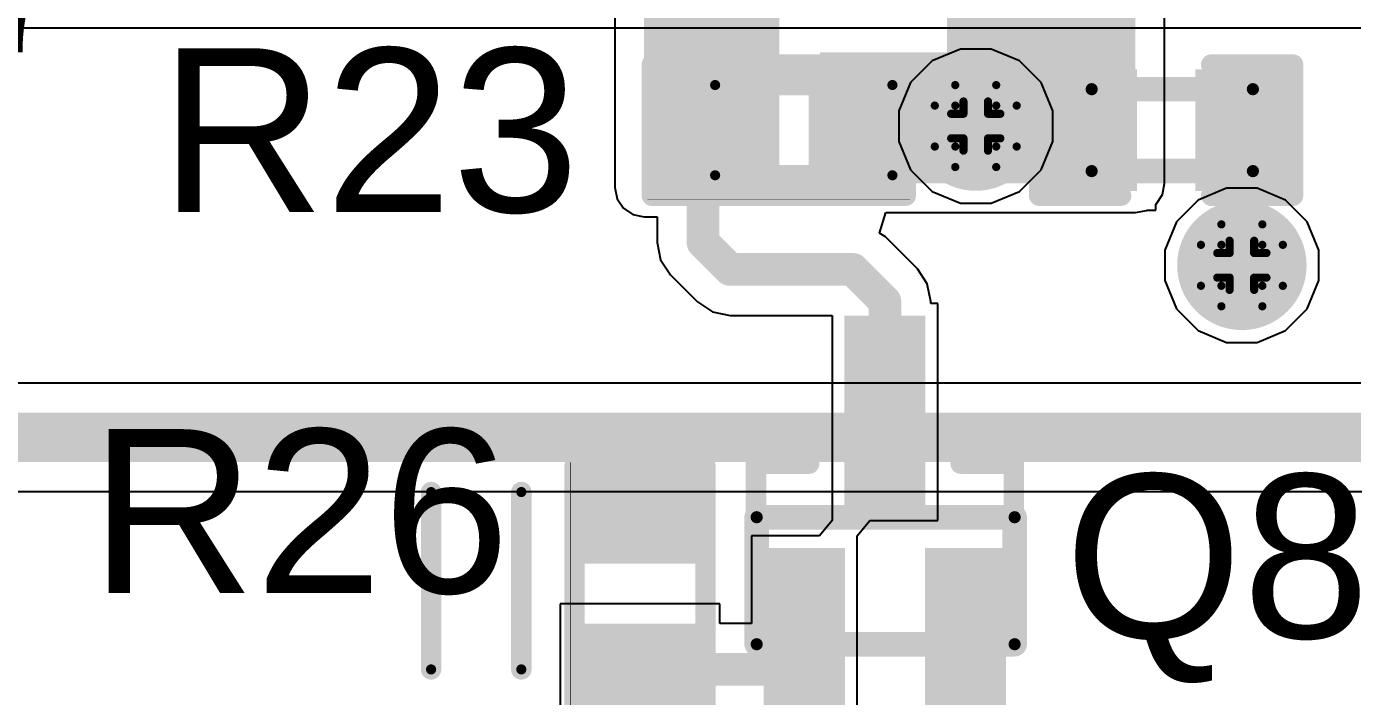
# Model space of a CAD drawing. Header units: inches. Extents: x -0.1 to 17.9, y -0.8 to 4.8.
# Drawn here: x 0.8502 to 1.174, y 3.3817 to 3.5453 of the extents above; entities that cross this region are included whole.
import ezdxf

# ---------------------------------------------------------------- set-up
doc = ezdxf.new("R2010")
doc.units = ezdxf.units.IN
doc.header["$MEASUREMENT"] = 0
for name, color, linetype in [('Bottom Layer 1', 5, 'Continuous'), ('Bottom Solder', 6, 'Continuous'), ('Drill Drawing', 1, 'Continuous'), ('GND+Signal', 16, 'Continuous'), ('Pad Holes', 156, 'Continuous'), ('PWR+Signal', 76, 'Continuous'), ('Top 3D Body', 56, 'Continuous'), ('Top Layer 1', 1, 'Continuous'), ('Top Overlay', 2, 'Continuous'), ('Top Paste', 8, 'Continuous'), ('Top Solder', 216, 'Continuous'), ('Via Holes', 16, 'Continuous')]:
    doc.layers.add(name, color=color, linetype=linetype)
doc.styles.add('Arial', font='', dxfattribs={"height": 0.2})
doc.styles.get('Arial').set_extended_font_data('Arial')

# ---------------------------------------------------------------- blocks, each defined once
blk = doc.blocks.new('R___0402_138')
at = {"layer": 'Top Layer 1'}
for points in [[(-0.0275, -0.0124991), (-0.0275, 0.0125009), (-0.009500000000000003, 0.0125009), (-0.009499999999999996, -0.0124991)], [(0.009500000000000003, -0.0124991), (0.009499999999999996, 0.0125009), (0.0275, 0.0125009), (0.0275, -0.0124991)]]:
    blk.add_hatch(color=1, dxfattribs=at).paths.add_polyline_path(points)
at = {"layer": 'Top Paste'}
for points in [[(-0.0275, -0.0124991), (-0.0275, 0.0125009), (-0.009500000000000003, 0.0125009), (-0.009499999999999996, -0.0124991)], [(0.009500000000000003, -0.0124991), (0.009499999999999996, 0.0125009), (0.0275, 0.0125009), (0.0275, -0.0124991)]]:
    blk.add_hatch(color=8, dxfattribs=at).paths.add_polyline_path(points)
at = {"layer": 'Top Solder'}
for points in [[(-0.0296654, -0.0146645), (-0.0296654, 0.0146663), (-0.007334600000000003, 0.0146663), (-0.007334599999999997, -0.0146645)], [(0.007334600000000003, -0.0146645), (0.007334599999999997, 0.0146663), (0.0296654, 0.0146663), (0.0296654, -0.0146645)]]:
    blk.add_hatch(color=216, dxfattribs=at).paths.add_polyline_path(points)
at = {"layer": 'Top Overlay'}
for points in [[(-0.031, -0.0159991, 0.005, 0.005, 0), (-0.031, 0.0160009, 0.005, 0.005, 0)], [(0.031, 0.0160009, 0.005, 0.005, 0), (-0.031, 0.0160009, 0.005, 0.005, 0)], [(0.031, -0.0159991, 0.005, 0.005, 0), (0.031, 0.0160009, 0.005, 0.005, 0)], [(0.031, -0.0159991, 0.005, 0.005, 0), (-0.031, -0.0159991, 0.005, 0.005, 0)], [(0.032, -0.0169991, 0.000127, 0.000127, 0), (-0.032, -0.0169991, 0.000127, 0.000127, 0)]]:
    blk.add_lwpolyline(points, format="xyseb", dxfattribs=at)
for points in [[(-0.03225, 0.0160009, 0.0025, 0.0025, 1), (-0.02975, 0.0160009, 0.0025, 0.0025, 1)], [(-0.03225, 0.0160009, 0.0025, 0.0025, 1), (-0.02975, 0.0160009, 0.0025, 0.0025, 1)], [(0.02975, 0.0160009, 0.0025, 0.0025, 1), (0.03225, 0.0160009, 0.0025, 0.0025, 1)], [(0.02975, 0.0160009, 0.0025, 0.0025, 1), (0.03225, 0.0160009, 0.0025, 0.0025, 1)], [(-0.03225, -0.0159991, 0.0025, 0.0025, 1), (-0.02975, -0.0159991, 0.0025, 0.0025, 1)], [(-0.03225, -0.0159991, 0.0025, 0.0025, 1), (-0.02975, -0.0159991, 0.0025, 0.0025, 1)], [(0.02975, -0.0159991, 0.0025, 0.0025, 1), (0.03225, -0.0159991, 0.0025, 0.0025, 1)], [(0.02975, -0.0159991, 0.0025, 0.0025, 1), (0.03225, -0.0159991, 0.0025, 0.0025, 1)], [(-0.0320317, -0.0169991, 6.35e-05, 6.35e-05, 1), (-0.0319683, -0.0169991, 6.35e-05, 6.35e-05, 1)], [(0.0319683, -0.0169991, 6.35e-05, 6.35e-05, 1), (0.0320317, -0.0169991, 6.35e-05, 6.35e-05, 1)]]:
    blk.add_lwpolyline(points, format="xyseb", close=True, dxfattribs=at)
blk = doc.blocks.new('R___0402_141')
at = {"layer": 'Top Layer 1'}
for points in [[(-0.0275001, -0.0125), (-0.0275001, 0.0125), (-0.0095001, 0.0125), (-0.009500100000000001, -0.0125)], [(0.009499899999999999, -0.0125), (0.009499900000000002, 0.0125), (0.0274999, 0.0125), (0.0274999, -0.0125)]]:
    blk.add_hatch(color=1, dxfattribs=at).paths.add_polyline_path(points)
at = {"layer": 'Top Paste'}
for points in [[(-0.0275001, -0.0125), (-0.0275001, 0.0125), (-0.0095001, 0.0125), (-0.009500100000000001, -0.0125)], [(0.009499899999999999, -0.0125), (0.009499900000000002, 0.0125), (0.0274999, 0.0125), (0.0274999, -0.0125)]]:
    blk.add_hatch(color=8, dxfattribs=at).paths.add_polyline_path(points)
at = {"layer": 'Top Solder'}
for points in [[(-0.0296655, -0.0146654), (-0.0296655, 0.0146654), (-0.007334699999999999, 0.0146654), (-0.007334700000000001, -0.0146654)], [(0.007334499999999998, -0.0146654), (0.007334500000000002, 0.0146654), (0.0296653, 0.0146654), (0.0296653, -0.0146654)]]:
    blk.add_hatch(color=216, dxfattribs=at).paths.add_polyline_path(points)
at = {"layer": 'Top Overlay'}
for points in [[(-0.0310001, -0.016, 0.005, 0.005, 0), (-0.0310001, 0.016, 0.005, 0.005, 0)], [(-0.0310001, 0.016, 0.005, 0.005, 0), (0.0309999, 0.016, 0.005, 0.005, 0)], [(0.0309999, -0.016, 0.005, 0.005, 0), (0.0309999, 0.016, 0.005, 0.005, 0)], [(-0.0310001, -0.016, 0.005, 0.005, 0), (0.0309999, -0.016, 0.005, 0.005, 0)], [(-0.0320001, -0.017, 0.000127, 0.000127, 0), (0.0319999, -0.017, 0.000127, 0.000127, 0)]]:
    blk.add_lwpolyline(points, format="xyseb", dxfattribs=at)
for points in [[(-0.0322501, 0.016, 0.0025, 0.0025, 1), (-0.0297501, 0.016, 0.0025, 0.0025, 1)], [(-0.0322501, 0.016, 0.0025, 0.0025, 1), (-0.0297501, 0.016, 0.0025, 0.0025, 1)], [(0.0297499, 0.016, 0.0025, 0.0025, 1), (0.0322499, 0.016, 0.0025, 0.0025, 1)], [(0.0297499, 0.016, 0.0025, 0.0025, 1), (0.0322499, 0.016, 0.0025, 0.0025, 1)], [(-0.0322501, -0.016, 0.0025, 0.0025, 1), (-0.0297501, -0.016, 0.0025, 0.0025, 1)], [(-0.0322501, -0.016, 0.0025, 0.0025, 1), (-0.0297501, -0.016, 0.0025, 0.0025, 1)], [(0.0297499, -0.016, 0.0025, 0.0025, 1), (0.0322499, -0.016, 0.0025, 0.0025, 1)], [(0.0297499, -0.016, 0.0025, 0.0025, 1), (0.0322499, -0.016, 0.0025, 0.0025, 1)], [(-0.0320318, -0.017, 6.35e-05, 6.35e-05, 1), (-0.0319684, -0.017, 6.35e-05, 6.35e-05, 1)], [(0.0319682, -0.017, 6.35e-05, 6.35e-05, 1), (0.0320316, -0.017, 6.35e-05, 6.35e-05, 1)]]:
    blk.add_lwpolyline(points, format="xyseb", close=True, dxfattribs=at)
blk = doc.blocks.new('MMBT2222ATT3G_163')
at = {"layer": 'Top Layer 1'}
for points in [[(-0.0194882, 0.0452746), (0.0194882, 0.0452746), (0.0194882, 0.0334636), (-0.0194882, 0.0334636)], [(0.0372058, 0.0255906), (0.0761822, 0.0255906), (0.0761822, 0.0137796), (0.0372058, 0.0137796)], [(-0.0194882, 0.0059046), (0.0194882, 0.0059046), (0.0194882, -0.0059064), (-0.0194882, -0.0059064)]]:
    blk.add_hatch(color=1, dxfattribs=at).paths.add_polyline_path(points)
at = {"layer": 'Top Paste'}
for points in [[(-0.0194882, 0.0452746), (0.0194882, 0.0452746), (0.0194882, 0.0334636), (-0.0194882, 0.0334636)], [(0.0372058, 0.0255906), (0.0761822, 0.0255906), (0.0761822, 0.0137796), (0.0372058, 0.0137796)], [(-0.0194882, 0.0059046), (0.0194882, 0.0059046), (0.0194882, -0.0059064), (-0.0194882, -0.0059064)]]:
    blk.add_hatch(color=8, dxfattribs=at).paths.add_polyline_path(points)
at = {"layer": 'Top Solder'}
for points in [[(-0.0234882, 0.0492746), (0.0234882, 0.0492746), (0.0234882, 0.0294636), (-0.0234882, 0.0294636)], [(0.0332058, 0.0295906), (0.0801822, 0.0295906), (0.0801822, 0.0097796), (0.0332058, 0.0097796)], [(-0.0234882, 0.0099046), (0.0234882, 0.0099046), (0.0234882, -0.0099064), (-0.0234882, -0.0099064)]]:
    blk.add_hatch(color=216, dxfattribs=at).paths.add_polyline_path(points)
at = {"layer": 'Top Overlay'}
for points in [[(0.032086, 0.0511811, 0.005, 0.005, 0), (0.044094, 0.0511811, 0.005, 0.005, 0)], [(0.044094, 0.0511811, 0.005, 0.005, 0), (0.044094, 0.0381891, 0.005, 0.005, 0)], [(0.044094, 0.0011811, 0.005, 0.005, 0), (0.044094, -0.0118109, 0.005, 0.005, 0)], [(0.032086, -0.0118109, 0.005, 0.005, 0), (0.044094, -0.0118109, 0.005, 0.005, 0)]]:
    blk.add_lwpolyline(points, format="xyseb", dxfattribs=at)
for points in [[(0.030836, 0.0511811, 0.0025, 0.0025, 1), (0.033336, 0.0511811, 0.0025, 0.0025, 1)], [(0.042844, 0.0511811, 0.0025, 0.0025, 1), (0.045344, 0.0511811, 0.0025, 0.0025, 1)], [(0.042844, 0.0511811, 0.0025, 0.0025, 1), (0.045344, 0.0511811, 0.0025, 0.0025, 1)], [(0.042844, 0.0381891, 0.0025, 0.0025, 1), (0.045344, 0.0381891, 0.0025, 0.0025, 1)], [(0.042844, 0.0011811, 0.0025, 0.0025, 1), (0.045344, 0.0011811, 0.0025, 0.0025, 1)], [(0.030836, -0.0118109, 0.0025, 0.0025, 1), (0.033336, -0.0118109, 0.0025, 0.0025, 1)], [(0.042844, -0.0118109, 0.0025, 0.0025, 1), (0.045344, -0.0118109, 0.0025, 0.0025, 1)], [(0.042844, -0.0118109, 0.0025, 0.0025, 1), (0.045344, -0.0118109, 0.0025, 0.0025, 1)]]:
    blk.add_lwpolyline(points, format="xyseb", close=True, dxfattribs=at)
blk = doc.blocks.new('C___0402_222')
at = {"layer": 'Top Layer 1'}
for points in [[(-0.0275009, -0.0125), (-0.0275009, 0.0125), (-0.009500899999999998, 0.0125), (-0.009500900000000001, -0.0125)], [(0.009499099999999998, -0.0125), (0.009499100000000002, 0.0125), (0.0274991, 0.0125), (0.0274991, -0.0125)]]:
    blk.add_hatch(color=1, dxfattribs=at).paths.add_polyline_path(points)
at = {"layer": 'Top Paste'}
for points in [[(-0.0275009, -0.0125), (-0.0275009, 0.0125), (-0.009500899999999998, 0.0125), (-0.009500900000000001, -0.0125)], [(0.009499099999999998, -0.0125), (0.009499100000000002, 0.0125), (0.0274991, 0.0125), (0.0274991, -0.0125)]]:
    blk.add_hatch(color=8, dxfattribs=at).paths.add_polyline_path(points)
at = {"layer": 'Top Solder'}
for points in [[(-0.0298631, -0.0148622), (-0.0298631, 0.0148622), (-0.007138699999999999, 0.0148622), (-0.007138700000000001, -0.0148622)], [(0.007136899999999999, -0.0148622), (0.007136900000000002, 0.0148622), (0.0298613, 0.0148622), (0.0298613, -0.0148622)]]:
    blk.add_hatch(color=216, dxfattribs=at).paths.add_polyline_path(points)
at = {"layer": 'Top Overlay'}
for points in [[(-0.0110009, 0.016, 0.005, 0.005, 0), (-0.0310009, 0.016, 0.005, 0.005, 0)], [(-0.0310009, 0.016, 0.005, 0.005, 0), (-0.0310009, -0.016, 0.005, 0.005, 0)], [(0.0309991, 0.016, 0.005, 0.005, 0), (0.0109991, 0.016, 0.005, 0.005, 0)], [(0.0309991, 0.016, 0.005, 0.005, 0), (0.0309991, -0.016, 0.005, 0.005, 0)], [(-0.0110009, -0.016, 0.005, 0.005, 0), (-0.0310009, -0.016, 0.005, 0.005, 0)], [(0.0309991, -0.016, 0.005, 0.005, 0), (0.0109991, -0.016, 0.005, 0.005, 0)]]:
    blk.add_lwpolyline(points, format="xyseb", dxfattribs=at)
for points in [[(-0.0322509, 0.016, 0.0025, 0.0025, 1), (-0.0297509, 0.016, 0.0025, 0.0025, 1)], [(-0.0322509, 0.016, 0.0025, 0.0025, 1), (-0.0297509, 0.016, 0.0025, 0.0025, 1)], [(-0.0122509, 0.016, 0.0025, 0.0025, 1), (-0.0097509, 0.016, 0.0025, 0.0025, 1)], [(0.0097491, 0.016, 0.0025, 0.0025, 1), (0.0122491, 0.016, 0.0025, 0.0025, 1)], [(0.0297491, 0.016, 0.0025, 0.0025, 1), (0.0322491, 0.016, 0.0025, 0.0025, 1)], [(0.0297491, 0.016, 0.0025, 0.0025, 1), (0.0322491, 0.016, 0.0025, 0.0025, 1)], [(-0.0322509, -0.016, 0.0025, 0.0025, 1), (-0.0297509, -0.016, 0.0025, 0.0025, 1)], [(-0.0322509, -0.016, 0.0025, 0.0025, 1), (-0.0297509, -0.016, 0.0025, 0.0025, 1)], [(-0.0122509, -0.016, 0.0025, 0.0025, 1), (-0.0097509, -0.016, 0.0025, 0.0025, 1)], [(0.0097491, -0.016, 0.0025, 0.0025, 1), (0.0122491, -0.016, 0.0025, 0.0025, 1)], [(0.0297491, -0.016, 0.0025, 0.0025, 1), (0.0322491, -0.016, 0.0025, 0.0025, 1)], [(0.0297491, -0.016, 0.0025, 0.0025, 1), (0.0322491, -0.016, 0.0025, 0.0025, 1)]]:
    blk.add_lwpolyline(points, format="xyseb", close=True, dxfattribs=at)

msp = doc.modelspace()

# ---------------------------------------------------------------- hatches: boundary and pattern name
at = {"layer": 'Bottom Layer 1'}
h = msp.add_hatch(color=5, dxfattribs=at)
edge = h.paths.add_edge_path()
edge.add_arc((1.082, 3.521), 0.011811, 0, 360)
h = msp.add_hatch(color=5, dxfattribs=at)
edge = h.paths.add_edge_path()
edge.add_arc((1.147, 3.487), 0.011811, 0, 360)
at = {"layer": 'Bottom Solder'}
h = msp.add_hatch(color=6, dxfattribs=at)
edge = h.paths.add_edge_path()
edge.add_arc((1.082, 3.521), 0.015811, 0, 360)
h = msp.add_hatch(color=6, dxfattribs=at)
edge = h.paths.add_edge_path()
edge.add_arc((1.147, 3.487), 0.015811, 0, 360)
at = {"layer": 'GND+Signal'}
h = msp.add_hatch(color=16, dxfattribs=at)
edge = h.paths.add_edge_path()
edge.add_arc((1.082, 3.521), 0.011811, 0, 360)
h = msp.add_hatch(color=16, dxfattribs=at)
edge = h.paths.add_edge_path()
edge.add_arc((1.147, 3.487), 0.011811, 0, 360)
at = {"layer": 'Pad Holes'}
h = msp.add_hatch(color=7, dxfattribs=at)
edge = h.paths.add_edge_path()
edge.add_arc((1.01835, 3.53102), 0.00125, 0, 360)
h = msp.add_hatch(color=7, dxfattribs=at)
edge = h.paths.add_edge_path()
edge.add_arc((1.06165, 3.53102), 0.00125, 0, 360)
h = msp.add_hatch(color=7, dxfattribs=at)
edge = h.paths.add_edge_path()
edge.add_arc((1.11031, 3.53), 0.0015, 0, 360)
h = msp.add_hatch(color=7, dxfattribs=at)
edge = h.paths.add_edge_path()
edge.add_arc((1.14969, 3.53), 0.0015, 0, 360)
h = msp.add_hatch(color=7, dxfattribs=at)
edge = h.paths.add_edge_path()
edge.add_arc((1.11031, 3.51), 0.0015, 0, 360)
h = msp.add_hatch(color=7, dxfattribs=at)
edge = h.paths.add_edge_path()
edge.add_arc((1.14969, 3.51), 0.0015, 0, 360)
h = msp.add_hatch(color=7, dxfattribs=at)
edge = h.paths.add_edge_path()
edge.add_arc((1.01835, 3.50898), 0.00125, 0, 360)
h = msp.add_hatch(color=7, dxfattribs=at)
edge = h.paths.add_edge_path()
edge.add_arc((1.06165, 3.50898), 0.00125, 0, 360)
h = msp.add_hatch(color=7, dxfattribs=at)
edge = h.paths.add_edge_path()
edge.add_arc((0.94898, 3.43165), 0.00125, 0, 360)
h = msp.add_hatch(color=7, dxfattribs=at)
edge = h.paths.add_edge_path()
edge.add_arc((0.97102, 3.43165), 0.00125, 0, 360)
h = msp.add_hatch(color=7, dxfattribs=at)
edge = h.paths.add_edge_path()
edge.add_arc((1.0285, 3.4255), 0.0015, 0, 360)
h = msp.add_hatch(color=7, dxfattribs=at)
edge = h.paths.add_edge_path()
edge.add_arc((1.0285, 3.4255), 0.0015, 0, 360)
h = msp.add_hatch(color=7, dxfattribs=at)
edge = h.paths.add_edge_path()
edge.add_arc((1.0915, 3.4255), 0.0015, 0, 360)
h = msp.add_hatch(color=7, dxfattribs=at)
edge = h.paths.add_edge_path()
edge.add_arc((1.0915, 3.4255), 0.0015, 0, 360)
h = msp.add_hatch(color=7, dxfattribs=at)
edge = h.paths.add_edge_path()
edge.add_arc((1.0285, 3.3945), 0.0015, 0, 360)
h = msp.add_hatch(color=7, dxfattribs=at)
edge = h.paths.add_edge_path()
edge.add_arc((1.0285, 3.3945), 0.0015, 0, 360)
h = msp.add_hatch(color=7, dxfattribs=at)
edge = h.paths.add_edge_path()
edge.add_arc((1.0915, 3.3945), 0.0015, 0, 360)
h = msp.add_hatch(color=7, dxfattribs=at)
edge = h.paths.add_edge_path()
edge.add_arc((1.0915, 3.3945), 0.0015, 0, 360)
h = msp.add_hatch(color=7, dxfattribs=at)
edge = h.paths.add_edge_path()
edge.add_arc((0.94898, 3.38835), 0.00125, 0, 360)
h = msp.add_hatch(color=7, dxfattribs=at)
edge = h.paths.add_edge_path()
edge.add_arc((0.97102, 3.38835), 0.00125, 0, 360)
at = {"layer": 'PWR+Signal'}
h = msp.add_hatch(color=76, dxfattribs=at)
edge = h.paths.add_edge_path()
edge.add_arc((1.082, 3.521), 0.011811, 0, 360)
h = msp.add_hatch(color=76, dxfattribs=at)
edge = h.paths.add_edge_path()
edge.add_arc((1.147, 3.487), 0.011811, 0, 360)
at = {"layer": 'Top 3D Body'}
h = msp.add_hatch(color=56, dxfattribs=at)
edge = h.paths.add_edge_path()
edge.add_arc((1.01835, 3.53102), 0.00125, 0, 360)
h = msp.add_hatch(color=56, dxfattribs=at)
edge = h.paths.add_edge_path()
edge.add_arc((1.06165, 3.53102), 0.00125, 0, 360)
h = msp.add_hatch(color=56, dxfattribs=at)
edge = h.paths.add_edge_path()
edge.add_arc((1.11031, 3.53), 0.0015, 0, 360)
h = msp.add_hatch(color=56, dxfattribs=at)
edge = h.paths.add_edge_path()
edge.add_arc((1.14969, 3.53), 0.0015, 0, 360)
h = msp.add_hatch(color=56, dxfattribs=at)
edge = h.paths.add_edge_path()
edge.add_arc((1.11031, 3.51), 0.0015, 0, 360)
h = msp.add_hatch(color=56, dxfattribs=at)
edge = h.paths.add_edge_path()
edge.add_arc((1.14969, 3.51), 0.0015, 0, 360)
h = msp.add_hatch(color=56, dxfattribs=at)
edge = h.paths.add_edge_path()
edge.add_arc((1.01835, 3.50898), 0.00125, 0, 360)
h = msp.add_hatch(color=56, dxfattribs=at)
edge = h.paths.add_edge_path()
edge.add_arc((1.06165, 3.50898), 0.00125, 0, 360)
h = msp.add_hatch(color=56, dxfattribs=at)
edge = h.paths.add_edge_path()
edge.add_arc((0.94898, 3.43165), 0.00125, 0, 360)
h = msp.add_hatch(color=56, dxfattribs=at)
edge = h.paths.add_edge_path()
edge.add_arc((0.97102, 3.43165), 0.00125, 0, 360)
h = msp.add_hatch(color=56, dxfattribs=at)
edge = h.paths.add_edge_path()
edge.add_arc((1.0285, 3.4255), 0.0015, 0, 360)
h = msp.add_hatch(color=56, dxfattribs=at)
edge = h.paths.add_edge_path()
edge.add_arc((1.0285, 3.4255), 0.0015, 0, 360)
h = msp.add_hatch(color=56, dxfattribs=at)
edge = h.paths.add_edge_path()
edge.add_arc((1.0915, 3.4255), 0.0015, 0, 360)
h = msp.add_hatch(color=56, dxfattribs=at)
edge = h.paths.add_edge_path()
edge.add_arc((1.0915, 3.4255), 0.0015, 0, 360)
h = msp.add_hatch(color=56, dxfattribs=at)
edge = h.paths.add_edge_path()
edge.add_arc((1.0285, 3.3945), 0.0015, 0, 360)
h = msp.add_hatch(color=56, dxfattribs=at)
edge = h.paths.add_edge_path()
edge.add_arc((1.0285, 3.3945), 0.0015, 0, 360)
h = msp.add_hatch(color=56, dxfattribs=at)
edge = h.paths.add_edge_path()
edge.add_arc((1.0915, 3.3945), 0.0015, 0, 360)
h = msp.add_hatch(color=56, dxfattribs=at)
edge = h.paths.add_edge_path()
edge.add_arc((1.0915, 3.3945), 0.0015, 0, 360)
h = msp.add_hatch(color=56, dxfattribs=at)
edge = h.paths.add_edge_path()
edge.add_arc((0.94898, 3.38835), 0.00125, 0, 360)
h = msp.add_hatch(color=56, dxfattribs=at)
edge = h.paths.add_edge_path()
edge.add_arc((0.97102, 3.38835), 0.00125, 0, 360)
at = {"layer": 'Top Layer 1'}
for points in [[(1.001, 3.506), (1.034, 3.506), (1.034, 3.596), (1.001, 3.596)], [(1.075, 3.507), (1.121, 3.507), (1.121, 3.593), (1.075, 3.593)], [(1.044, 3.507), (1.121, 3.507), (1.121, 3.539), (1.044, 3.539)]]:
    msp.add_hatch(color=1, dxfattribs=at).paths.add_polyline_path(points)
h = msp.add_hatch(color=1, dxfattribs=at)
edge = h.paths.add_edge_path()
edge.add_arc((1.082, 3.521), 0.011811, 0, 360)
h = msp.add_hatch(color=1, dxfattribs=at)
edge = h.paths.add_edge_path()
edge.add_arc((1.147, 3.487), 0.011811, 0, 360)
at = {"layer": 'Top Solder'}
h = msp.add_hatch(color=216, dxfattribs=at)
edge = h.paths.add_edge_path()
edge.add_arc((1.082, 3.521), 0.015811, 0, 360)
h = msp.add_hatch(color=216, dxfattribs=at)
edge = h.paths.add_edge_path()
edge.add_arc((1.147, 3.487), 0.015811, 0, 360)
at = {"layer": 'Via Holes'}
h = msp.add_hatch(color=7, dxfattribs=at)
edge = h.paths.add_edge_path()
edge.add_arc((1.082, 3.521), 0.0059055, 0, 360)
h = msp.add_hatch(color=7, dxfattribs=at)
edge = h.paths.add_edge_path()
edge.add_arc((1.147, 3.487), 0.0059055, 0, 360)

# ---------------------------------------------------------------- linework, layer by layer
at = {"layer": 'Bottom Layer 1'}
for p, q in [((1.0782583, 3.539811), (1.0713444, 3.5369472)), ((1.0857417, 3.539811), (1.0782583, 3.539811)), ((1.0926556, 3.5369472), (1.0857417, 3.539811)), ((1.0713444, 3.5369472), (1.0660528, 3.5316556)), ((1.0979472, 3.5316556), (1.0926556, 3.5369472)), ((1.0660528, 3.5316556), (1.063189, 3.5247417)), ((1.100811, 3.5247417), (1.0979472, 3.5316556)), ((1.063189, 3.5247417), (1.063189, 3.5172583)), ((1.100811, 3.5172583), (1.100811, 3.5247417)), ((1.063189, 3.5172583), (1.0660528, 3.5103444)), ((1.0979472, 3.5103444), (1.100811, 3.5172583)), ((1.0660528, 3.5103444), (1.0713444, 3.5050528)), ((1.0926556, 3.5050528), (1.0979472, 3.5103444)), ((1.0713444, 3.5050528), (1.0782583, 3.502189)), ((1.0857417, 3.502189), (1.0926556, 3.5050528)), ((1.0782583, 3.502189), (1.0857417, 3.502189))]:
    msp.add_line(p, q, dxfattribs=at)
at = {"layer": 'Drill Drawing'}
for points in [[(1.077, 3.526, 0.002, 0.002, 0), (1.077, 3.531, 0.002, 0.002, 0)], [(1.077, 3.531, 0.002, 0.002, 0), (1.087, 3.531, 0.002, 0.002, 0)], [(1.087, 3.526, 0.002, 0.002, 0), (1.087, 3.531, 0.002, 0.002, 0)], [(1.072, 3.516, 0.002, 0.002, 0), (1.072, 3.526, 0.002, 0.002, 0)], [(1.072, 3.526, 0.002, 0.002, 0), (1.077, 3.526, 0.002, 0.002, 0)], [(1.079, 3.524, 0.002, 0.002, 0), (1.079, 3.527, 0.002, 0.002, 0)], [(1.079, 3.527, 0.002, 0.002, 0), (1.085, 3.527, 0.002, 0.002, 0)], [(1.085, 3.524, 0.002, 0.002, 0), (1.085, 3.527, 0.002, 0.002, 0)], [(1.087, 3.526, 0.002, 0.002, 0), (1.092, 3.526, 0.002, 0.002, 0)], [(1.092, 3.516, 0.002, 0.002, 0), (1.092, 3.526, 0.002, 0.002, 0)], [(1.076, 3.518, 0.002, 0.002, 0), (1.076, 3.524, 0.002, 0.002, 0)], [(1.076, 3.524, 0.002, 0.002, 0), (1.079, 3.524, 0.002, 0.002, 0)], [(1.085, 3.524, 0.002, 0.002, 0), (1.088, 3.524, 0.002, 0.002, 0)], [(1.088, 3.518, 0.002, 0.002, 0), (1.088, 3.524, 0.002, 0.002, 0)], [(1.072, 3.516, 0.002, 0.002, 0), (1.077, 3.516, 0.002, 0.002, 0)], [(1.076, 3.518, 0.002, 0.002, 0), (1.079, 3.518, 0.002, 0.002, 0)], [(1.077, 3.511, 0.002, 0.002, 0), (1.077, 3.516, 0.002, 0.002, 0)], [(1.079, 3.515, 0.002, 0.002, 0), (1.079, 3.518, 0.002, 0.002, 0)], [(1.085, 3.518, 0.002, 0.002, 0), (1.088, 3.518, 0.002, 0.002, 0)], [(1.085, 3.515, 0.002, 0.002, 0), (1.085, 3.518, 0.002, 0.002, 0)], [(1.087, 3.516, 0.002, 0.002, 0), (1.092, 3.516, 0.002, 0.002, 0)], [(1.087, 3.511, 0.002, 0.002, 0), (1.087, 3.516, 0.002, 0.002, 0)], [(1.079, 3.515, 0.002, 0.002, 0), (1.085, 3.515, 0.002, 0.002, 0)], [(1.077, 3.511, 0.002, 0.002, 0), (1.087, 3.511, 0.002, 0.002, 0)], [(1.142, 3.492, 0.002, 0.002, 0), (1.142, 3.497, 0.002, 0.002, 0)], [(1.142, 3.497, 0.002, 0.002, 0), (1.152, 3.497, 0.002, 0.002, 0)], [(1.152, 3.492, 0.002, 0.002, 0), (1.152, 3.497, 0.002, 0.002, 0)], [(1.137, 3.482, 0.002, 0.002, 0), (1.137, 3.492, 0.002, 0.002, 0)], [(1.137, 3.492, 0.002, 0.002, 0), (1.142, 3.492, 0.002, 0.002, 0)], [(1.141, 3.484, 0.002, 0.002, 0), (1.141, 3.49, 0.002, 0.002, 0)], [(1.141, 3.49, 0.002, 0.002, 0), (1.144, 3.49, 0.002, 0.002, 0)], [(1.144, 3.49, 0.002, 0.002, 0), (1.144, 3.493, 0.002, 0.002, 0)], [(1.144, 3.493, 0.002, 0.002, 0), (1.15, 3.493, 0.002, 0.002, 0)], [(1.15, 3.49, 0.002, 0.002, 0), (1.15, 3.493, 0.002, 0.002, 0)], [(1.15, 3.49, 0.002, 0.002, 0), (1.153, 3.49, 0.002, 0.002, 0)], [(1.152, 3.492, 0.002, 0.002, 0), (1.157, 3.492, 0.002, 0.002, 0)], [(1.153, 3.484, 0.002, 0.002, 0), (1.153, 3.49, 0.002, 0.002, 0)], [(1.157, 3.482, 0.002, 0.002, 0), (1.157, 3.492, 0.002, 0.002, 0)], [(1.141, 3.484, 0.002, 0.002, 0), (1.144, 3.484, 0.002, 0.002, 0)], [(1.144, 3.481, 0.002, 0.002, 0), (1.144, 3.484, 0.002, 0.002, 0)], [(1.15, 3.484, 0.002, 0.002, 0), (1.153, 3.484, 0.002, 0.002, 0)], [(1.15, 3.481, 0.002, 0.002, 0), (1.15, 3.484, 0.002, 0.002, 0)], [(1.137, 3.482, 0.002, 0.002, 0), (1.142, 3.482, 0.002, 0.002, 0)], [(1.142, 3.477, 0.002, 0.002, 0), (1.142, 3.482, 0.002, 0.002, 0)], [(1.144, 3.481, 0.002, 0.002, 0), (1.15, 3.481, 0.002, 0.002, 0)], [(1.152, 3.482, 0.002, 0.002, 0), (1.157, 3.482, 0.002, 0.002, 0)], [(1.152, 3.477, 0.002, 0.002, 0), (1.152, 3.482, 0.002, 0.002, 0)], [(1.142, 3.477, 0.002, 0.002, 0), (1.152, 3.477, 0.002, 0.002, 0)]]:
    msp.add_lwpolyline(points, format="xyseb", dxfattribs=at)
for points in [[(1.0765, 3.531, 0.001, 0.001, 1), (1.0775, 3.531, 0.001, 0.001, 1)], [(1.0765, 3.531, 0.001, 0.001, 1), (1.0775, 3.531, 0.001, 0.001, 1)], [(1.0865, 3.531, 0.001, 0.001, 1), (1.0875, 3.531, 0.001, 0.001, 1)], [(1.0865, 3.531, 0.001, 0.001, 1), (1.0875, 3.531, 0.001, 0.001, 1)], [(1.0715, 3.526, 0.001, 0.001, 1), (1.0725, 3.526, 0.001, 0.001, 1)], [(1.0715, 3.526, 0.001, 0.001, 1), (1.0725, 3.526, 0.001, 0.001, 1)], [(1.0765, 3.526, 0.001, 0.001, 1), (1.0775, 3.526, 0.001, 0.001, 1)], [(1.0765, 3.526, 0.001, 0.001, 1), (1.0775, 3.526, 0.001, 0.001, 1)], [(1.0785, 3.527, 0.001, 0.001, 1), (1.0795, 3.527, 0.001, 0.001, 1)], [(1.0785, 3.527, 0.001, 0.001, 1), (1.0795, 3.527, 0.001, 0.001, 1)], [(1.0845, 3.527, 0.001, 0.001, 1), (1.0855, 3.527, 0.001, 0.001, 1)], [(1.0845, 3.527, 0.001, 0.001, 1), (1.0855, 3.527, 0.001, 0.001, 1)], [(1.0865, 3.526, 0.001, 0.001, 1), (1.0875, 3.526, 0.001, 0.001, 1)], [(1.0865, 3.526, 0.001, 0.001, 1), (1.0875, 3.526, 0.001, 0.001, 1)], [(1.0915, 3.526, 0.001, 0.001, 1), (1.0925, 3.526, 0.001, 0.001, 1)], [(1.0915, 3.526, 0.001, 0.001, 1), (1.0925, 3.526, 0.001, 0.001, 1)], [(1.0755, 3.524, 0.001, 0.001, 1), (1.0765, 3.524, 0.001, 0.001, 1)], [(1.0755, 3.524, 0.001, 0.001, 1), (1.0765, 3.524, 0.001, 0.001, 1)], [(1.0785, 3.524, 0.001, 0.001, 1), (1.0795, 3.524, 0.001, 0.001, 1)], [(1.0785, 3.524, 0.001, 0.001, 1), (1.0795, 3.524, 0.001, 0.001, 1)], [(1.0845, 3.524, 0.001, 0.001, 1), (1.0855, 3.524, 0.001, 0.001, 1)], [(1.0845, 3.524, 0.001, 0.001, 1), (1.0855, 3.524, 0.001, 0.001, 1)], [(1.0875, 3.524, 0.001, 0.001, 1), (1.0885, 3.524, 0.001, 0.001, 1)], [(1.0875, 3.524, 0.001, 0.001, 1), (1.0885, 3.524, 0.001, 0.001, 1)], [(1.0715, 3.516, 0.001, 0.001, 1), (1.0725, 3.516, 0.001, 0.001, 1)], [(1.0715, 3.516, 0.001, 0.001, 1), (1.0725, 3.516, 0.001, 0.001, 1)], [(1.0755, 3.518, 0.001, 0.001, 1), (1.0765, 3.518, 0.001, 0.001, 1)], [(1.0755, 3.518, 0.001, 0.001, 1), (1.0765, 3.518, 0.001, 0.001, 1)], [(1.0765, 3.516, 0.001, 0.001, 1), (1.0775, 3.516, 0.001, 0.001, 1)], [(1.0765, 3.516, 0.001, 0.001, 1), (1.0775, 3.516, 0.001, 0.001, 1)], [(1.0785, 3.518, 0.001, 0.001, 1), (1.0795, 3.518, 0.001, 0.001, 1)], [(1.0785, 3.518, 0.001, 0.001, 1), (1.0795, 3.518, 0.001, 0.001, 1)], [(1.0845, 3.518, 0.001, 0.001, 1), (1.0855, 3.518, 0.001, 0.001, 1)], [(1.0845, 3.518, 0.001, 0.001, 1), (1.0855, 3.518, 0.001, 0.001, 1)], [(1.0865, 3.516, 0.001, 0.001, 1), (1.0875, 3.516, 0.001, 0.001, 1)], [(1.0865, 3.516, 0.001, 0.001, 1), (1.0875, 3.516, 0.001, 0.001, 1)], [(1.0875, 3.518, 0.001, 0.001, 1), (1.0885, 3.518, 0.001, 0.001, 1)], [(1.0875, 3.518, 0.001, 0.001, 1), (1.0885, 3.518, 0.001, 0.001, 1)], [(1.0915, 3.516, 0.001, 0.001, 1), (1.0925, 3.516, 0.001, 0.001, 1)], [(1.0915, 3.516, 0.001, 0.001, 1), (1.0925, 3.516, 0.001, 0.001, 1)], [(1.0785, 3.515, 0.001, 0.001, 1), (1.0795, 3.515, 0.001, 0.001, 1)], [(1.0785, 3.515, 0.001, 0.001, 1), (1.0795, 3.515, 0.001, 0.001, 1)], [(1.0845, 3.515, 0.001, 0.001, 1), (1.0855, 3.515, 0.001, 0.001, 1)], [(1.0845, 3.515, 0.001, 0.001, 1), (1.0855, 3.515, 0.001, 0.001, 1)], [(1.0765, 3.511, 0.001, 0.001, 1), (1.0775, 3.511, 0.001, 0.001, 1)], [(1.0765, 3.511, 0.001, 0.001, 1), (1.0775, 3.511, 0.001, 0.001, 1)], [(1.0865, 3.511, 0.001, 0.001, 1), (1.0875, 3.511, 0.001, 0.001, 1)], [(1.0865, 3.511, 0.001, 0.001, 1), (1.0875, 3.511, 0.001, 0.001, 1)], [(1.1415, 3.497, 0.001, 0.001, 1), (1.1425, 3.497, 0.001, 0.001, 1)], [(1.1415, 3.497, 0.001, 0.001, 1), (1.1425, 3.497, 0.001, 0.001, 1)], [(1.1515, 3.497, 0.001, 0.001, 1), (1.1525, 3.497, 0.001, 0.001, 1)], [(1.1515, 3.497, 0.001, 0.001, 1), (1.1525, 3.497, 0.001, 0.001, 1)], [(1.1365, 3.492, 0.001, 0.001, 1), (1.1375, 3.492, 0.001, 0.001, 1)], [(1.1365, 3.492, 0.001, 0.001, 1), (1.1375, 3.492, 0.001, 0.001, 1)], [(1.1405, 3.49, 0.001, 0.001, 1), (1.1415, 3.49, 0.001, 0.001, 1)], [(1.1405, 3.49, 0.001, 0.001, 1), (1.1415, 3.49, 0.001, 0.001, 1)], [(1.1415, 3.492, 0.001, 0.001, 1), (1.1425, 3.492, 0.001, 0.001, 1)], [(1.1415, 3.492, 0.001, 0.001, 1), (1.1425, 3.492, 0.001, 0.001, 1)], [(1.1435, 3.493, 0.001, 0.001, 1), (1.1445, 3.493, 0.001, 0.001, 1)], [(1.1435, 3.493, 0.001, 0.001, 1), (1.1445, 3.493, 0.001, 0.001, 1)], [(1.1435, 3.49, 0.001, 0.001, 1), (1.1445, 3.49, 0.001, 0.001, 1)], [(1.1435, 3.49, 0.001, 0.001, 1), (1.1445, 3.49, 0.001, 0.001, 1)], [(1.1495, 3.493, 0.001, 0.001, 1), (1.1505, 3.493, 0.001, 0.001, 1)], [(1.1495, 3.493, 0.001, 0.001, 1), (1.1505, 3.493, 0.001, 0.001, 1)], [(1.1495, 3.49, 0.001, 0.001, 1), (1.1505, 3.49, 0.001, 0.001, 1)], [(1.1495, 3.49, 0.001, 0.001, 1), (1.1505, 3.49, 0.001, 0.001, 1)], [(1.1515, 3.492, 0.001, 0.001, 1), (1.1525, 3.492, 0.001, 0.001, 1)], [(1.1515, 3.492, 0.001, 0.001, 1), (1.1525, 3.492, 0.001, 0.001, 1)], [(1.1525, 3.49, 0.001, 0.001, 1), (1.1535, 3.49, 0.001, 0.001, 1)], [(1.1525, 3.49, 0.001, 0.001, 1), (1.1535, 3.49, 0.001, 0.001, 1)], [(1.1565, 3.492, 0.001, 0.001, 1), (1.1575, 3.492, 0.001, 0.001, 1)], [(1.1565, 3.492, 0.001, 0.001, 1), (1.1575, 3.492, 0.001, 0.001, 1)], [(1.1405, 3.484, 0.001, 0.001, 1), (1.1415, 3.484, 0.001, 0.001, 1)], [(1.1405, 3.484, 0.001, 0.001, 1), (1.1415, 3.484, 0.001, 0.001, 1)], [(1.1435, 3.484, 0.001, 0.001, 1), (1.1445, 3.484, 0.001, 0.001, 1)], [(1.1435, 3.484, 0.001, 0.001, 1), (1.1445, 3.484, 0.001, 0.001, 1)], [(1.1495, 3.484, 0.001, 0.001, 1), (1.1505, 3.484, 0.001, 0.001, 1)], [(1.1495, 3.484, 0.001, 0.001, 1), (1.1505, 3.484, 0.001, 0.001, 1)], [(1.1525, 3.484, 0.001, 0.001, 1), (1.1535, 3.484, 0.001, 0.001, 1)], [(1.1525, 3.484, 0.001, 0.001, 1), (1.1535, 3.484, 0.001, 0.001, 1)], [(1.1365, 3.482, 0.001, 0.001, 1), (1.1375, 3.482, 0.001, 0.001, 1)], [(1.1365, 3.482, 0.001, 0.001, 1), (1.1375, 3.482, 0.001, 0.001, 1)], [(1.1415, 3.482, 0.001, 0.001, 1), (1.1425, 3.482, 0.001, 0.001, 1)], [(1.1415, 3.482, 0.001, 0.001, 1), (1.1425, 3.482, 0.001, 0.001, 1)], [(1.1435, 3.481, 0.001, 0.001, 1), (1.1445, 3.481, 0.001, 0.001, 1)], [(1.1435, 3.481, 0.001, 0.001, 1), (1.1445, 3.481, 0.001, 0.001, 1)], [(1.1495, 3.481, 0.001, 0.001, 1), (1.1505, 3.481, 0.001, 0.001, 1)], [(1.1495, 3.481, 0.001, 0.001, 1), (1.1505, 3.481, 0.001, 0.001, 1)], [(1.1515, 3.482, 0.001, 0.001, 1), (1.1525, 3.482, 0.001, 0.001, 1)], [(1.1515, 3.482, 0.001, 0.001, 1), (1.1525, 3.482, 0.001, 0.001, 1)], [(1.1565, 3.482, 0.001, 0.001, 1), (1.1575, 3.482, 0.001, 0.001, 1)], [(1.1565, 3.482, 0.001, 0.001, 1), (1.1575, 3.482, 0.001, 0.001, 1)], [(1.1415, 3.477, 0.001, 0.001, 1), (1.1425, 3.477, 0.001, 0.001, 1)], [(1.1415, 3.477, 0.001, 0.001, 1), (1.1425, 3.477, 0.001, 0.001, 1)], [(1.1515, 3.477, 0.001, 0.001, 1), (1.1525, 3.477, 0.001, 0.001, 1)], [(1.1515, 3.477, 0.001, 0.001, 1), (1.1525, 3.477, 0.001, 0.001, 1)]]:
    msp.add_lwpolyline(points, format="xyseb", close=True, dxfattribs=at)
at = {"layer": 'GND+Signal'}
for p, q in [((1.0782583, 3.539811), (1.0713444, 3.5369472)), ((1.0857417, 3.539811), (1.0782583, 3.539811)), ((1.0926556, 3.5369472), (1.0857417, 3.539811)), ((1.0713444, 3.5369472), (1.0660528, 3.5316556)), ((1.0979472, 3.5316556), (1.0926556, 3.5369472)), ((1.0660528, 3.5316556), (1.063189, 3.5247417)), ((1.100811, 3.5247417), (1.0979472, 3.5316556)), ((1.063189, 3.5247417), (1.063189, 3.5172583)), ((1.100811, 3.5172583), (1.100811, 3.5247417)), ((1.063189, 3.5172583), (1.0660528, 3.5103444)), ((1.0979472, 3.5103444), (1.100811, 3.5172583)), ((1.0660528, 3.5103444), (1.0713444, 3.5050528)), ((1.0926556, 3.5050528), (1.0979472, 3.5103444)), ((1.0713444, 3.5050528), (1.0782583, 3.502189)), ((1.0857417, 3.502189), (1.0926556, 3.5050528)), ((1.0782583, 3.502189), (1.0857417, 3.502189)), ((1.2730001, 3.4582547), (0.3435243, 3.4582547)), ((0.3435243, 3.4317453), (1.2675098, 3.4317453))]:
    msp.add_line(p, q, dxfattribs=at)
msp.add_lwpolyline([(0.32, 3.445, 0.012, 0.012, 0), (1.2730001, 3.445, 0.012, 0.012, 0)], format="xyseb", dxfattribs=at)
at = {"layer": 'PWR+Signal'}
for p, q in [((0.249, 3.545), (2.1861977, 3.545)), ((1.1432583, 3.505811), (1.1363444, 3.5029472)), ((1.1507417, 3.505811), (1.1432583, 3.505811)), ((1.1576556, 3.5029472), (1.1507417, 3.505811)), ((1.1363444, 3.5029472), (1.1310528, 3.4976556)), ((1.1629472, 3.4976556), (1.1576556, 3.5029472)), ((1.1310528, 3.4976556), (1.128189, 3.4907417)), ((1.165811, 3.4907417), (1.1629472, 3.4976556)), ((1.128189, 3.4907417), (1.128189, 3.4832583)), ((1.165811, 3.4832583), (1.165811, 3.4907417)), ((1.128189, 3.4832583), (1.1310528, 3.4763444)), ((1.1629472, 3.4763444), (1.165811, 3.4832583)), ((1.1310528, 3.4763444), (1.1363444, 3.4710528)), ((1.1576556, 3.4710528), (1.1629472, 3.4763444)), ((1.1363444, 3.4710528), (1.1432583, 3.468189)), ((1.1507417, 3.468189), (1.1576556, 3.4710528)), ((1.1432583, 3.468189), (1.1507417, 3.468189))]:
    msp.add_line(p, q, dxfattribs=at)
at = {"layer": 'Top 3D Body'}
for points in [[(1.01835, 3.53102, 0.005, 0.005, 0), (1.06165, 3.53102, 0.005, 0.005, 0)], [(1.11031, 3.53, 0.006, 0.006, 0), (1.14969, 3.53, 0.006, 0.006, 0)], [(1.01835, 3.50898, 0.005, 0.005, 0), (1.06165, 3.50898, 0.005, 0.005, 0)], [(1.11031, 3.51, 0.006, 0.006, 0), (1.14969, 3.51, 0.006, 0.006, 0)], [(0.94898, 3.38835, 0.005, 0.005, 0), (0.94898, 3.43165, 0.005, 0.005, 0)], [(0.97102, 3.38835, 0.005, 0.005, 0), (0.97102, 3.43165, 0.005, 0.005, 0)], [(1.0285, 3.4255, 0.006, 0.006, 0), (1.0915, 3.4255, 0.006, 0.006, 0)], [(1.0285, 3.3945, 0.006, 0.006, 0), (1.0285, 3.4255, 0.006, 0.006, 0)], [(1.0915, 3.3945, 0.006, 0.006, 0), (1.0915, 3.4255, 0.006, 0.006, 0)], [(1.0285, 3.3945, 0.006, 0.006, 0), (1.0915, 3.3945, 0.006, 0.006, 0)]]:
    msp.add_lwpolyline(points, format="xyseb", dxfattribs=at)
for points in [[(1.0171, 3.53102, 0.0025, 0.0025, 1), (1.0196, 3.53102, 0.0025, 0.0025, 1)], [(1.0604, 3.53102, 0.0025, 0.0025, 1), (1.0629, 3.53102, 0.0025, 0.0025, 1)], [(1.10881, 3.53, 0.003, 0.003, 1), (1.11181, 3.53, 0.003, 0.003, 1)], [(1.14819, 3.53, 0.003, 0.003, 1), (1.15119, 3.53, 0.003, 0.003, 1)], [(1.0171, 3.50898, 0.0025, 0.0025, 1), (1.0196, 3.50898, 0.0025, 0.0025, 1)], [(1.0604, 3.50898, 0.0025, 0.0025, 1), (1.0629, 3.50898, 0.0025, 0.0025, 1)], [(1.10881, 3.51, 0.003, 0.003, 1), (1.11181, 3.51, 0.003, 0.003, 1)], [(1.14819, 3.51, 0.003, 0.003, 1), (1.15119, 3.51, 0.003, 0.003, 1)], [(0.94773, 3.43165, 0.0025, 0.0025, 1), (0.95023, 3.43165, 0.0025, 0.0025, 1)], [(0.96977, 3.43165, 0.0025, 0.0025, 1), (0.97227, 3.43165, 0.0025, 0.0025, 1)], [(1.027, 3.4255, 0.003, 0.003, 1), (1.03, 3.4255, 0.003, 0.003, 1)], [(1.027, 3.4255, 0.003, 0.003, 1), (1.03, 3.4255, 0.003, 0.003, 1)], [(1.09, 3.4255, 0.003, 0.003, 1), (1.093, 3.4255, 0.003, 0.003, 1)], [(1.09, 3.4255, 0.003, 0.003, 1), (1.093, 3.4255, 0.003, 0.003, 1)], [(1.027, 3.3945, 0.003, 0.003, 1), (1.03, 3.3945, 0.003, 0.003, 1)], [(1.027, 3.3945, 0.003, 0.003, 1), (1.03, 3.3945, 0.003, 0.003, 1)], [(1.09, 3.3945, 0.003, 0.003, 1), (1.093, 3.3945, 0.003, 0.003, 1)], [(1.09, 3.3945, 0.003, 0.003, 1), (1.093, 3.3945, 0.003, 0.003, 1)], [(0.94773, 3.38835, 0.0025, 0.0025, 1), (0.95023, 3.38835, 0.0025, 0.0025, 1)], [(0.96977, 3.38835, 0.0025, 0.0025, 1), (0.97227, 3.38835, 0.0025, 0.0025, 1)]]:
    msp.add_lwpolyline(points, format="xyseb", close=True, dxfattribs=at)
at = {"layer": 'Top Layer 1'}
for p, q in [((0.9938629, 3.596), (0.9938629, 3.506)), ((1.1281371, 3.507), (1.1281371, 3.593)), ((0.9938629, 3.506), (0.9944062, 3.5032688)), ((1.1260467, 3.5019533), (1.1275938, 3.5042688)), ((1.1275938, 3.5042688), (1.1281371, 3.507)), ((0.9944062, 3.5032688), (0.9959533, 3.5009533)), ((0.9959533, 3.5009533), (0.9982688, 3.4994062)), ((1.1260009, 3.5019227), (1.1260467, 3.5019533)), ((1.1260009, 3.5005), (1.1260009, 3.5019227)), ((0.9982688, 3.4994062), (1.001, 3.4988629)), ((1.001, 3.4988629), (1.0041794, 3.4988629)), ((1.0041794, 3.4988629), (1.0041794, 3.4926057)), ((1.0585353, 3.4948629), (1.0600521, 3.4998629)), ((1.0600521, 3.4998629), (1.121, 3.4998629)), ((1.121, 3.4998629), (1.1237312, 3.5004062)), ((1.1237312, 3.5004062), (1.1238716, 3.5005)), ((1.1238716, 3.5005), (1.1260009, 3.5005)), ((1.0599306, 3.4939306), (1.0585353, 3.4948629)), ((1.0041794, 3.4926057), (1.0041793, 3.4926052)), ((1.0041793, 3.4926052), (1.0050331, 3.4883132)), ((1.0677452, 3.4861159), (1.0599306, 3.4939306)), ((1.0050331, 3.4883132), (1.0074643, 3.4846746)), ((1.0074643, 3.4846746), (1.0140693, 3.4780697)), ((1.0677455, 3.4861157), (1.0677452, 3.4861159)), ((1.0701767, 3.4824771), (1.0677455, 3.4861157)), ((1.0710304, 3.4781851), (1.0701767, 3.4824771)), ((1.0140693, 3.4780697), (1.0140695, 3.4780694)), ((1.0140695, 3.4780694), (1.0177081, 3.4756382)), ((1.0710304, 3.4776822), (1.0710304, 3.4781851)), ((1.0177081, 3.4756382), (1.0220001, 3.4747844)), ((1.0220001, 3.4747844), (1.0220006, 3.4747845)), ((1.0220006, 3.4747845), (1.0469094, 3.4747845)), ((1.0469094, 3.4747845), (1.0469094, 3.4259883)), ((1.0727204, 3.4776822), (1.0710304, 3.4776822)), ((1.0727204, 3.4247058), (1.0727204, 3.4776822)), ((1.0469093, 3.4247058), (1.0438134, 3.4209882)), ((1.0469094, 3.4259883), (1.0469093, 3.4247058)), ((1.0530365, 3.4209882), (1.0561324, 3.4247058)), ((1.0561324, 3.4247058), (1.0727204, 3.4247058)), ((1.0438134, 3.4209882), (1.0272254, 3.4209882)), ((1.0272254, 3.4209882), (1.0272254, 3.3995655)), ((1.0530364, 3.4197057), (1.0530365, 3.4209882)), ((1.0530364, 3.3680118), (1.0530364, 3.4197057)), ((1.0195009, 3.40435), (0.9805009, 3.40435)), ((0.9805009, 3.40435), (0.9805009, 3.37235)), ((1.0195009, 3.3995655), (1.0195009, 3.40435)), ((1.0272254, 3.3995655), (1.0195009, 3.3995655))]:
    msp.add_line(p, q, dxfattribs=at)
for points in [[(1.082, 3.521, 0.02, 0.02, 0), (1.082, 3.522, 0.02, 0.02, 0)], [(1.0153949, 3.4926052, 0.008, 0.008, 0), (1.0153949, 3.52, 0.008, 0.008, 0)], [(1.1470009, 3.4870009, 0.008, 0.008, 0), (1.1470009, 3.52, 0.008, 0.008, 0)], [(1.0153949, 3.4926052, 0.008, 0.008, 0), (1.0220001, 3.486, 0.008, 0.008, 0)], [(1.147, 3.487, 0.008, 0.008, 0), (1.1470009, 3.4870009, 0.008, 0.008, 0)], [(1.0220001, 3.486, 0.008, 0.008, 0), (1.052, 3.486, 0.008, 0.008, 0)], [(1.052, 3.486, 0.008, 0.008, 0), (1.0598149, 3.4781851, 0.008, 0.008, 0)], [(1.0598149, 3.451194, 0.008, 0.008, 0), (1.0598149, 3.4781851, 0.008, 0.008, 0)], [(1.0339809, 3.38835, 0.008, 0.008, 0), (1.0401309, 3.3945, 0.008, 0.008, 0)], [(1.0401309, 3.3631309, 0.008, 0.008, 0), (1.0401309, 3.3945, 0.008, 0.008, 0)], [(1.0000009, 3.38835, 0.008, 0.008, 0), (1.0339809, 3.38835, 0.008, 0.008, 0)]]:
    msp.add_lwpolyline(points, format="xyseb", dxfattribs=at)
for points in [[(1.077, 3.522, 0.01, 0.01, 1), (1.087, 3.522, 0.01, 0.01, 1)], [(1.077, 3.521, 0.01, 0.01, 1), (1.087, 3.521, 0.01, 0.01, 1)], [(1.0133949, 3.52, 0.004, 0.004, 1), (1.0173949, 3.52, 0.004, 0.004, 1)], [(1.1450009, 3.52, 0.004, 0.004, 1), (1.1490009, 3.52, 0.004, 0.004, 1)], [(1.0133949, 3.4926052, 0.004, 0.004, 1), (1.0173949, 3.4926052, 0.004, 0.004, 1)], [(1.0133949, 3.4926052, 0.004, 0.004, 1), (1.0173949, 3.4926052, 0.004, 0.004, 1)], [(1.145, 3.487, 0.004, 0.004, 1), (1.149, 3.487, 0.004, 0.004, 1)], [(1.1450009, 3.4870009, 0.004, 0.004, 1), (1.1490009, 3.4870009, 0.004, 0.004, 1)], [(1.1450009, 3.4870009, 0.004, 0.004, 1), (1.1490009, 3.4870009, 0.004, 0.004, 1)], [(1.0200001, 3.486, 0.004, 0.004, 1), (1.0240001, 3.486, 0.004, 0.004, 1)], [(1.0200001, 3.486, 0.004, 0.004, 1), (1.0240001, 3.486, 0.004, 0.004, 1)], [(1.05, 3.486, 0.004, 0.004, 1), (1.054, 3.486, 0.004, 0.004, 1)], [(1.05, 3.486, 0.004, 0.004, 1), (1.054, 3.486, 0.004, 0.004, 1)], [(1.0578149, 3.4781851, 0.004, 0.004, 1), (1.0618149, 3.4781851, 0.004, 0.004, 1)], [(1.0578149, 3.4781851, 0.004, 0.004, 1), (1.0618149, 3.4781851, 0.004, 0.004, 1)], [(1.0578149, 3.451194, 0.004, 0.004, 1), (1.0618149, 3.451194, 0.004, 0.004, 1)], [(1.0381309, 3.3945, 0.004, 0.004, 1), (1.0421309, 3.3945, 0.004, 0.004, 1)], [(1.0381309, 3.3945, 0.004, 0.004, 1), (1.0421309, 3.3945, 0.004, 0.004, 1)], [(0.9980009, 3.38835, 0.004, 0.004, 1), (1.0020009, 3.38835, 0.004, 0.004, 1)], [(1.0319809, 3.38835, 0.004, 0.004, 1), (1.0359809, 3.38835, 0.004, 0.004, 1)], [(1.0319809, 3.38835, 0.004, 0.004, 1), (1.0359809, 3.38835, 0.004, 0.004, 1)]]:
    msp.add_lwpolyline(points, format="xyseb", close=True, dxfattribs=at)

# ---------------------------------------------------------------- block references
msp.add_blockref('R___0402_141', (1.033895, 3.52))
for name, p, rotation in [('C___0402_222', (1.1285, 3.52), 180), ('MMBT2222ATT3G_163', (1.0795, 3.3945), 90), ('R___0402_138', (1, 3.40685), 270)]:
    msp.add_blockref(name, p, dxfattribs=dict(rotation=rotation))

# ---------------------------------------------------------------- texts
at = {"layer": 'Top Overlay', "style": 'Arial'}
for s, p in [('R27', (0.7626839, 3.5390065)), ('R23', (0.8826839, 3.5000065)), ('R26', (0.8656839, 3.4070065)), ('Q8', (1.1036775, 3.3960065))]:
    msp.add_text(s, height=0.04, dxfattribs=at).set_placement(p)

doc.saveas('drawing.dxf')
